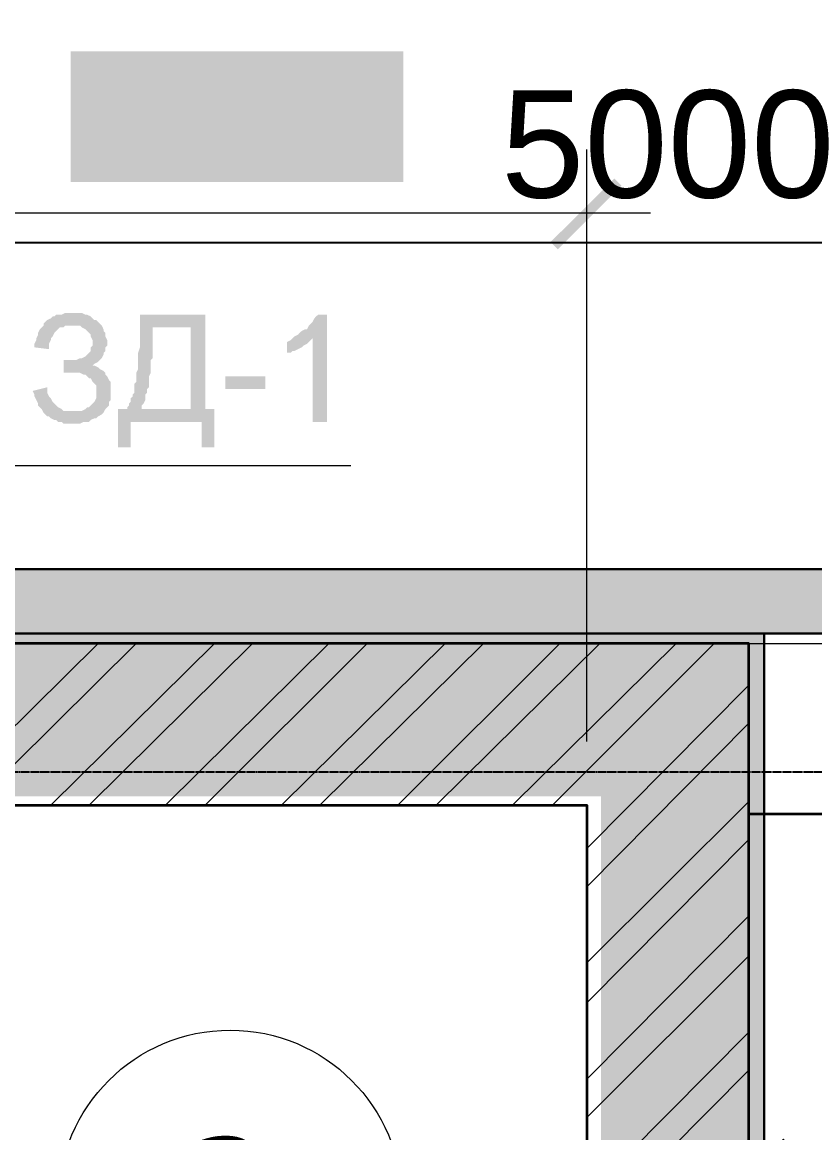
# Model space of a CAD drawing. Header units: millimetres. Extents: x -383313 to -161684, y -117025 to 99224.
# Drawn here: x -329518 to -327672, y -424 to 2165 of the extents above; entities that cross this region are included whole.
import ezdxf
from ezdxf.enums import TextEntityAlignment as Align

# ---------------------------------------------------------------- set-up
doc = ezdxf.new("R2010")
doc.units = ezdxf.units.MM
doc.header["$MEASUREMENT"] = 0
doc.linetypes.add('PS-GOST2.303 5', pattern=[24, 20, -1.5, 1, -1.5])
doc.layers.get('Defpoints').update_dxf_attribs({"color": 31})
for name, color, linetype in [('001__КОНСТРУКТИВ__размеры внутр.', 7, 'Continuous'), ('0expl', 30, 'Continuous'), ('PDF_Geometry', 7, 'Continuous'), ('PDF_Solid Fills', 7, 'Continuous'), ('PS_Оси', 5, 'PS-GOST2.303 5')]:
    doc.layers.add(name, color=color, linetype=linetype)
doc.layers.add('001__КОНСТРУКТИВ__Стены наружные', color=7, linetype='Continuous', lineweight=30)
doc.styles.add('PSTUDIO', font='arial.ttf')
doc.styles.add('TXT0', font='times.ttf')
doc.dimstyles.new('PS_TICK', dxfattribs={"dimscale": 100, "dimtxt": 2.5, "dimasz": 1, "dimexe": 2, "dimexo": 2, "dimgap": 1, "dimtad": 1, "dimdec": 0, "dimzin": 0, "dimdsep": 46, "dimtxsty": 'PSTUDIO', "dimblk": 'ARCHTICK', "dimcen": 2, "dimdle": 1.5, "dimse1": 1, "dimse2": 1, "dimadec": 0, "dimazin": 0, "dimtfac": 1, "dimtdec": 0, "dimtix": 1, "dimtmove": 1, "dimatfit": 3, "dimldrblk": 'ARCHTICK', "dimfxl": 1, "dimtolj": 1, "dimtzin": 0, "dimarcsym": 0})

# ---------------------------------------------------------------- blocks, each defined once
blk = doc.blocks.new('_ArchTick')
at = {"color": 0, "linetype": 'ByBlock', "const_width": 0.15}
blk.add_lwpolyline([(-0.5, -0.5), (0.5, 0.5)], dxfattribs=at)
blk = doc.blocks.new('*D310')
at = {"color": 0, "lineweight": -2, "ltscale": 100, "transparency": 16777216}
blk.add_line((-330664.1, 1652.1), (-325364.1, 1652.1), dxfattribs=at)
at = {"layer": 'Defpoints', "color": 0, "ltscale": 100, "transparency": 16777216}
for p in [(-325514.1, 1652.1), (-330514.1, 168.9), (-325514.1, 168.9)]:
    blk.add_point(p, dxfattribs=at)
at = {"color": 0, "lineweight": -2, "ltscale": 100, "transparency": 16777216, "xscale": 100, "yscale": 100, "zscale": 100, "rotation": 180}
blk.add_blockref('_ArchTick', (-330514.1, 1652.1), dxfattribs=at)
at = {"color": 0, "lineweight": -2, "ltscale": 100, "transparency": 16777216, "xscale": 100, "yscale": 100, "zscale": 100}
blk.add_blockref('_ArchTick', (-325514.1, 1652.1), dxfattribs=at)
at = {"color": 0, "ltscale": 100, "transparency": 16777216, "insert": (-328014.1, 1879.7), "char_height": 250, "attachment_point": 5, "style": 'PSTUDIO'}
blk.add_mtext('\\A1;5000', dxfattribs=at)
blk = doc.blocks.new('*D312')
at = {"color": 0, "lineweight": -2, "ltscale": 100, "transparency": 16777216}
blk.add_line((-355164.1, 2447.8), (-320364.1, 2447.8), dxfattribs=at)
at = {"layer": 'Defpoints', "color": 0, "ltscale": 100, "transparency": 16777216}
for p in [(-320514.1, 2447.8), (-355014.1, 1121.5), (-320514.1, 1121.5)]:
    blk.add_point(p, dxfattribs=at)
at = {"color": 0, "lineweight": -2, "ltscale": 100, "transparency": 16777216, "xscale": 100, "yscale": 100, "zscale": 100, "rotation": 180}
blk.add_blockref('_ArchTick', (-355014.1, 2447.8), dxfattribs=at)
at = {"color": 0, "lineweight": -2, "ltscale": 100, "transparency": 16777216, "xscale": 100, "yscale": 100, "zscale": 100}
blk.add_blockref('_ArchTick', (-320514.1, 2447.8), dxfattribs=at)
at = {"color": 0, "ltscale": 100, "transparency": 16777216, "insert": (-337764.1, 2675.6), "char_height": 250, "attachment_point": 5, "style": 'PSTUDIO'}
blk.add_mtext('\\A1;34500', dxfattribs=at)
blk = doc.blocks.new('*D304')
at = {"layer": '001__КОНСТРУКТИВ__размеры внутр.', "color": 0, "lineweight": -2, "ltscale": 100, "transparency": 16777216}
blk.add_line((-327939.6, -491.9), (-325239.6, -491.9), dxfattribs=at)
at = {"layer": 'Defpoints', "color": 0, "ltscale": 100, "transparency": 16777216}
for p in [(-327789.6, -323.4), (-325389.6, -323.4), (-325389.6, -491.9)]:
    blk.add_point(p, dxfattribs=at)
at = {"layer": '001__КОНСТРУКТИВ__размеры внутр.', "color": 0, "lineweight": -2, "ltscale": 100, "transparency": 16777216, "xscale": 100, "yscale": 100, "zscale": 100, "rotation": 180}
blk.add_blockref('_ArchTick', (-327789.6, -491.9), dxfattribs=at)
at = {"layer": '001__КОНСТРУКТИВ__размеры внутр.', "color": 0, "lineweight": -2, "ltscale": 100, "transparency": 16777216, "xscale": 100, "yscale": 100, "zscale": 100}
blk.add_blockref('_ArchTick', (-325389.6, -491.9), dxfattribs=at)
at = {"layer": '001__КОНСТРУКТИВ__размеры внутр.', "color": 0, "ltscale": 100, "transparency": 16777216, "insert": (-326589.6, -264.3), "char_height": 250, "attachment_point": 5, "style": 'PSTUDIO'}
blk.add_mtext('\\A1;2400', dxfattribs=at)
blk = doc.blocks.new('be301')
at = {"color": 0, "linetype": 'ByBlock', "lineweight": 0}
blk.add_line((-4.79, -7.847), (4.668, -7.847), dxfattribs=at)
blk.add_circle((0, 0), 4, dxfattribs=at)
at = {"color": 0, "linetype": 'ByBlock', "lineweight": 0, "style": 'TXT0', "width": 0.8}
blk.add_attdef('ENOM', text='', height=3, dxfattribs=at).set_placement((0, 0), align=Align.MIDDLE)
at = {"color": 0, "linetype": 'ByBlock', "lineweight": 0, "style": 'TXT0', "width": 0.8, "flags": 1}
blk.add_attdef('ETYP', text='', height=3, dxfattribs=at).set_placement((0, 0), align=Align.MIDDLE)
at = {"color": 0, "linetype": 'ByBlock', "lineweight": 0, "style": 'TXT0', "flags": 1}
for tag, p, width in [('ENAI', (8.158, -1.004), 0.9), ('EPER', (13.86, -4.207), 0.9), ('NOTD', (13.646, -6.774), 0.9), ('WTOP', (13.646, -10.107), 0.9), ('KTG', (-4.212, -12.124), 0.8), ('WBOT', (13.646, -13.441), 0.9), ('ATOP', (13.646, -16.774), 0.9), ('ABOT', (13.646, -20.107), 0.9)]:
    blk.add_attdef(tag, p, '', height=2, dxfattribs=dict(at, width=width))
at = {"color": 0, "linetype": 'ByBlock', "lineweight": 0, "style": 'TXT0', "width": 0.9}
blk.add_attdef('EAREA', text='', height=2, dxfattribs=at).set_placement((0.047, -6.981), align=Align.CENTER)
blk = doc.blocks.new('A$Cf5759c35')
at = {"layer": 'PDF_Solid Fills'}
for points in [[(29176, 20336.9), (29154.8, 20336.9), (29150.6, 20332.7), (29146.3, 20328.5), (29142.1, 20320), (29137.9, 20315.8), (29133.6, 20311.5), (29129.4, 20303.1), (29125.2, 20303.1), (29116.7, 20298.8), (29112.5, 20294.6), (29108.2, 20290.4), (29099.8, 20286.1), (29142.1, 20281.9), (29142.1, 20087.2), (29176, 20087.2)], [(29341.1, 20336.9), (29315.7, 20336.9), (29311.4, 20332.7), (29303, 20328.5), (29298.7, 20328.5), (29294.5, 20324.2), (29290.3, 20320), (29286, 20315.8), (29341.1, 20311.5), (29341.1, 20311.5), (29349.5, 20311.5), (29353.8, 20311.5), (29362.2, 20307.3), (29366.5, 20303.1), (29370.7, 20298.8), (29370.7, 20298.8), (29374.9, 20294.6), (29379.2, 20290.4), (29379.2, 20281.9), (29383.4, 20273.4), (29413, 20277.7), (29413, 20281.9), (29413, 20286.1), (29408.8, 20294.6), (29404.6, 20298.8), (29404.6, 20307.3), (29400.3, 20311.5), (29396.1, 20315.8), (29391.9, 20320), (29387.6, 20324.2), (29383.4, 20328.5), (29374.9, 20332.7), (29370.7, 20332.7), (29362.2, 20336.9), (29358, 20336.9), (29349.5, 20336.9)], [(29531.6, 20336.9), (29510.4, 20336.9), (29501.9, 20332.7), (29497.7, 20332.7), (29489.2, 20328.5), (29485, 20328.5), (29480.8, 20324.2), (29476.5, 20320), (29472.3, 20315.8), (29468.1, 20311.5), (29463.8, 20307.3), (29459.6, 20298.8), (29455.4, 20294.6), (29455.4, 20286.1), (29451.1, 20281.9), (29451.1, 20273.4), (29451.1, 20265), (29480.8, 20260.7), (29480.8, 20269.2), (29485, 20277.7), (29485, 20281.9), (29489.2, 20290.4), (29493.5, 20294.6), (29497.7, 20298.8), (29497.7, 20303.1), (29506.2, 20307.3), (29510.4, 20307.3), (29514.6, 20311.5), (29523.1, 20311.5), (29531.6, 20311.5), (29595.1, 20311.5), (29586.6, 20320), (29586.6, 20320), (29582.4, 20324.2), (29578.1, 20324.2), (29573.9, 20328.5), (29565.4, 20332.7), (29561.2, 20332.7), (29552.7, 20336.9), (29548.5, 20336.9), (29540, 20336.9)], [(29798.3, 20332.7), (29671.3, 20332.7), (29650.1, 20205.7), (29679.7, 20201.5), (29679.7, 20205.7), (29684, 20209.9), (29692.4, 20214.2), (29696.7, 20218.4), (29696.7, 20218.4), (29700.9, 20222.6), (29709.4, 20222.6), (29717.8, 20226.9), (29722.1, 20226.9), (29785.6, 20231.1), (29785.6, 20231.1), (29781.3, 20235.3), (29684, 20235.3), (29696.7, 20303.1), (29798.3, 20303.1)], [(29286, 20315.8), (29277.6, 20311.5), (29277.6, 20303.1), (29273.3, 20298.8), (29269.1, 20294.6), (29269.1, 20290.4), (29264.9, 20286.1), (29264.9, 20277.7), (29260.6, 20273.4), (29260.6, 20265), (29256.4, 20260.7), (29256.4, 20252.3), (29256.4, 20243.8), (29252.2, 20239.6), (29252.2, 20231.1), (29252.2, 20222.6), (29252.2, 20214.2), (29252.2, 20205.7), (29252.2, 20201.5), (29252.2, 20193), (29252.2, 20184.5), (29252.2, 20176.1), (29256.4, 20167.6), (29256.4, 20159.1), (29256.4, 20154.9), (29260.6, 20146.4), (29260.6, 20142.2), (29264.9, 20133.7), (29264.9, 20129.5), (29269.1, 20125.3), (29269.1, 20121), (29273.3, 20116.8), (29277.6, 20112.6), (29277.6, 20108.3), (29286, 20104.1), (29290.3, 20099.9), (29294.5, 20095.6), (29298.7, 20091.4), (29307.2, 20091.4), (29311.4, 20087.2), (29319.9, 20087.2), (29324.1, 20082.9), (29332.6, 20082.9), (29341.1, 20082.9), (29341.1, 20082.9), (29345.3, 20082.9), (29353.8, 20082.9), (29362.2, 20087.2), (29366.5, 20087.2), (29374.9, 20091.4), (29379.2, 20095.6), (29379.2, 20095.6), (29387.6, 20099.9), (29391.9, 20104.1), (29396.1, 20108.3), (29336.8, 20108.3), (29332.6, 20108.3), (29324.1, 20108.3), (29319.9, 20112.6), (29311.4, 20116.8), (29311.4, 20116.8), (29307.2, 20121), (29303, 20125.3), (29298.7, 20129.5), (29294.5, 20138), (29294.5, 20142.2), (29290.3, 20146.4), (29290.3, 20154.9), (29290.3, 20159.1), (29286, 20167.6), (29286, 20171.8), (29290.3, 20176.1), (29290.3, 20184.5), (29290.3, 20193), (29294.5, 20197.2), (29298.7, 20201.5), (29303, 20205.7), (29307.2, 20209.9), (29311.4, 20214.2), (29281.8, 20214.2), (29281.8, 20218.4), (29281.8, 20226.9), (29286, 20235.3), (29286, 20243.8), (29286, 20252.3), (29286, 20256.5), (29290.3, 20265), (29290.3, 20269.2), (29290.3, 20273.4), (29294.5, 20277.7), (29298.7, 20286.1), (29303, 20290.4), (29307.2, 20294.6), (29311.4, 20298.8), (29315.7, 20303.1), (29319.9, 20307.3), (29328.4, 20311.5), (29332.6, 20311.5), (29341.1, 20311.5)], [(29595.1, 20311.5), (29531.6, 20311.5), (29548.5, 20311.5), (29552.7, 20307.3), (29561.2, 20303.1), (29565.4, 20298.8), (29565.4, 20298.8), (29569.7, 20294.6), (29573.9, 20290.4), (29578.1, 20281.9), (29578.1, 20277.7), (29578.1, 20269.2), (29578.1, 20265), (29578.1, 20256.5), (29573.9, 20252.3), (29573.9, 20243.8), (29569.7, 20239.6), (29565.4, 20231.1), (29561.2, 20231.1), (29557, 20226.9), (29552.7, 20222.6), (29548.5, 20218.4), (29544.3, 20209.9), (29540, 20205.7), (29535.8, 20201.5), (29527.3, 20197.2), (29523.1, 20193), (29514.6, 20184.5), (29510.4, 20180.3), (29501.9, 20176.1), (29497.7, 20167.6), (29489.2, 20163.4), (29485, 20159.1), (29480.8, 20154.9), (29476.5, 20150.7), (29472.3, 20146.4), (29468.1, 20142.2), (29463.8, 20138), (29459.6, 20133.7), (29455.4, 20125.3), (29455.4, 20121), (29451.1, 20112.6), (29446.9, 20108.3), (29446.9, 20108.3), (29446.9, 20099.9), (29446.9, 20095.6), (29442.7, 20087.2), (29612, 20087.2), (29612, 20116.8), (29489.2, 20116.8), (29489.2, 20116.8), (29489.2, 20121), (29493.5, 20129.5), (29501.9, 20133.7), (29501.9, 20133.7), (29506.2, 20138), (29510.4, 20142.2), (29514.6, 20146.4), (29523.1, 20150.7), (29527.3, 20159.1), (29535.8, 20163.4), (29535.8, 20167.6), (29544.3, 20171.8), (29552.7, 20176.1), (29557, 20184.5), (29561.2, 20188.8), (29565.4, 20193), (29573.9, 20197.2), (29578.1, 20201.5), (29578.1, 20205.7), (29582.4, 20209.9), (29586.6, 20209.9), (29590.8, 20218.4), (29595.1, 20222.6), (29599.3, 20226.9), (29599.3, 20235.3), (29603.5, 20239.6), (29603.5, 20243.8), (29607.8, 20248), (29607.8, 20256.5), (29607.8, 20260.7), (29607.8, 20269.2), (29607.8, 20269.2), (29607.8, 20277.7), (29607.8, 20281.9), (29607.8, 20290.4), (29603.5, 20294.6), (29599.3, 20303.1), (29599.3, 20307.3)], [(29099.8, 20286.1), (29095.5, 20281.9), (29091.3, 20277.7), (29082.8, 20273.4), (29082.8, 20243.8), (29082.8, 20248), (29091.3, 20248), (29095.5, 20252.3), (29099.8, 20252.3), (29108.2, 20256.5), (29116.7, 20260.7), (29116.7, 20260.7), (29120.9, 20265), (29129.4, 20269.2), (29133.6, 20273.4), (29137.9, 20277.7), (29142.1, 20281.9)], [(29345.3, 20248), (29345.3, 20248), (29324.1, 20248), (29315.7, 20243.8), (29311.4, 20239.6), (29307.2, 20239.6), (29303, 20235.3), (29298.7, 20231.1), (29290.3, 20226.9), (29286, 20222.6), (29281.8, 20214.2), (29311.4, 20214.2), (29319.9, 20218.4), (29324.1, 20218.4), (29332.6, 20222.6), (29336.8, 20222.6), (29396.1, 20226.9), (29391.9, 20231.1), (29387.6, 20235.3), (29383.4, 20239.6), (29374.9, 20243.8), (29370.7, 20243.8), (29362.2, 20248), (29358, 20248), (29349.5, 20248)], [(29730.5, 20252.3), (29730.5, 20252.3), (29717.8, 20252.3), (29709.4, 20248), (29700.9, 20248), (29696.7, 20243.8), (29692.4, 20239.6), (29684, 20235.3), (29781.3, 20235.3), (29777.1, 20239.6), (29768.6, 20243.8), (29764.4, 20248), (29760.2, 20248), (29751.7, 20252.3), (29747.5, 20252.3), (29739, 20252.3)], [(29396.1, 20226.9), (29336.8, 20222.6), (29349.5, 20222.6), (29358, 20218.4), (29362.2, 20214.2), (29366.5, 20214.2), (29370.7, 20205.7), (29374.9, 20205.7), (29379.2, 20201.5), (29379.2, 20193), (29383.4, 20188.8), (29383.4, 20180.3), (29387.6, 20176.1), (29387.6, 20167.6), (29387.6, 20159.1), (29383.4, 20154.9), (29383.4, 20146.4), (29383.4, 20142.2), (29379.2, 20133.7), (29374.9, 20129.5), (29370.7, 20125.3), (29370.7, 20121), (29362.2, 20116.8), (29358, 20112.6), (29353.8, 20108.3), (29345.3, 20108.3), (29336.8, 20108.3), (29396.1, 20108.3), (29400.3, 20112.6), (29404.6, 20116.8), (29408.8, 20125.3), (29408.8, 20129.5), (29413, 20133.7), (29413, 20142.2), (29417.3, 20146.4), (29417.3, 20154.9), (29417.3, 20159.1), (29417.3, 20167.6), (29417.3, 20171.8), (29417.3, 20180.3), (29417.3, 20184.5), (29413, 20193), (29413, 20197.2), (29408.8, 20205.7), (29408.8, 20209.9), (29404.6, 20218.4), (29400.3, 20222.6)], [(29785.6, 20231.1), (29722.1, 20226.9), (29730.5, 20226.9), (29739, 20222.6), (29747.5, 20222.6), (29751.7, 20218.4), (29755.9, 20214.2), (29760.2, 20209.9), (29764.4, 20205.7), (29768.6, 20201.5), (29772.9, 20197.2), (29772.9, 20188.8), (29777.1, 20184.5), (29777.1, 20176.1), (29777.1, 20167.6), (29777.1, 20167.6), (29777.1, 20163.4), (29777.1, 20154.9), (29772.9, 20146.4), (29772.9, 20142.2), (29768.6, 20133.7), (29764.4, 20129.5), (29760.2, 20125.3), (29760.2, 20125.3), (29755.9, 20116.8), (29747.5, 20116.8), (29743.2, 20112.6), (29739, 20108.3), (29730.5, 20108.3), (29722.1, 20108.3), (29785.6, 20108.3), (29789.8, 20112.6), (29789.8, 20112.6), (29794, 20121), (29798.3, 20125.3), (29802.5, 20129.5), (29802.5, 20138), (29806.7, 20142.2), (29806.7, 20150.7), (29806.7, 20159.1), (29811, 20163.4), (29811, 20171.8), (29811, 20176.1), (29806.7, 20180.3), (29806.7, 20188.8), (29806.7, 20197.2), (29802.5, 20201.5), (29802.5, 20209.9), (29798.3, 20214.2), (29794, 20218.4), (29789.8, 20226.9)], [(29675.5, 20154.9), (29641.6, 20150.7), (29645.9, 20150.7), (29645.9, 20133.7), (29650.1, 20129.5), (29650.1, 20121), (29654.3, 20116.8), (29658.6, 20112.6), (29662.8, 20108.3), (29667, 20104.1), (29671.3, 20099.9), (29675.5, 20095.6), (29684, 20091.4), (29688.2, 20087.2), (29696.7, 20087.2), (29700.9, 20087.2), (29709.4, 20082.9), (29717.8, 20082.9), (29722.1, 20082.9), (29726.3, 20082.9), (29730.5, 20082.9), (29739, 20082.9), (29747.5, 20087.2), (29751.7, 20087.2), (29760.2, 20091.4), (29764.4, 20091.4), (29768.6, 20095.6), (29777.1, 20099.9), (29781.3, 20104.1), (29785.6, 20108.3), (29722.1, 20108.3), (29722.1, 20108.3), (29717.8, 20108.3), (29709.4, 20108.3), (29705.1, 20112.6), (29696.7, 20116.8), (29692.4, 20121), (29688.2, 20125.3), (29684, 20129.5), (29684, 20133.7), (29679.7, 20142.2), (29675.5, 20146.4)], [(29061.7, 19752.7), (29044.7, 19752.7), (29036.3, 19748.5), (29023.6, 19748.5), (29019.3, 19744.3), (29015.1, 19744.3), (29010.9, 19740), (29002.4, 19735.8), (28998.2, 19731.6), (28993.9, 19727.3), (28993.9, 19723.1), (28989.7, 19718.9), (28985.5, 19714.6), (28981.2, 19706.2), (28981.2, 19701.9), (28977, 19693.5), (28977, 19689.2), (28972.8, 19680.8), (28972.8, 19672.3), (29006.6, 19668.1), (29006.6, 19668.1), (29006.6, 19672.3), (29006.6, 19680.8), (29010.9, 19689.2), (29010.9, 19693.5), (29015.1, 19697.7), (29019.3, 19706.2), (29023.6, 19710.4), (29027.8, 19714.6), (29032, 19718.9), (29040.5, 19718.9), (29044.7, 19723.1), (29053.2, 19723.1), (29061.7, 19723.1), (29125.2, 19727.3), (29120.9, 19731.6), (29116.7, 19735.8), (29112.5, 19735.8), (29108.2, 19740), (29104, 19744.3), (29095.5, 19748.5), (29091.3, 19748.5), (29082.8, 19752.7), (29074.4, 19752.7), (29070.1, 19752.7)], [(29370.7, 19748.5), (29336.8, 19718.9), (29336.8, 19528.4), (29167.5, 19528.4), (29167.5, 19439.5), (29197.1, 19439.5), (29197.1, 19498.7), (29362.2, 19498.7), (29391.9, 19528.4), (29370.7, 19528.4)], [(29370.7, 19748.5), (29218.3, 19748.5), (29218.3, 19710.4), (29218.3, 19710.4), (29218.3, 19697.7), (29218.3, 19689.2), (29218.3, 19680.8), (29218.3, 19672.3), (29214.1, 19659.6), (29214.1, 19651.1), (29214.1, 19642.7), (29214.1, 19634.2), (29214.1, 19630), (29214.1, 19621.5), (29209.8, 19613), (29209.8, 19604.6), (29209.8, 19600.3), (29209.8, 19591.9), (29205.6, 19587.6), (29205.6, 19579.2), (29205.6, 19574.9), (29205.6, 19566.5), (29201.4, 19562.2), (29201.4, 19558), (29197.1, 19553.8), (29197.1, 19549.5), (29197.1, 19545.3), (29192.9, 19541.1), (29192.9, 19536.8), (29188.7, 19532.6), (29188.7, 19528.4), (29222.5, 19528.4), (29222.5, 19532.6), (29222.5, 19536.8), (29226.8, 19541.1), (29231, 19549.5), (29231, 19553.8), (29231, 19562.2), (29235.2, 19566.5), (29235.2, 19574.9), (29239.5, 19579.2), (29239.5, 19587.6), (29239.5, 19596.1), (29239.5, 19604.6), (29243.7, 19613), (29243.7, 19617.3), (29243.7, 19625.7), (29243.7, 19634.2), (29243.7, 19642.7), (29247.9, 19646.9), (29247.9, 19655.4), (29247.9, 19663.8), (29247.9, 19672.3), (29247.9, 19676.5), (29247.9, 19685), (29247.9, 19689.2), (29247.9, 19697.7), (29247.9, 19701.9), (29247.9, 19706.2), (29247.9, 19718.9), (29336.8, 19718.9)], [(29654.3, 19748.5), (29633.2, 19748.5), (29628.9, 19744.3), (29624.7, 19740), (29620.5, 19731.6), (29616.2, 19727.3), (29612, 19723.1), (29607.8, 19714.6), (29603.5, 19714.6), (29595.1, 19710.4), (29590.8, 19706.2), (29586.6, 19701.9), (29578.1, 19697.7), (29620.5, 19693.5), (29620.5, 19498.7), (29654.3, 19498.7)], [(29125.2, 19727.3), (29061.7, 19723.1), (29078.6, 19723.1), (29082.8, 19718.9), (29091.3, 19714.6), (29095.5, 19710.4), (29099.8, 19706.2), (29104, 19701.9), (29104, 19697.7), (29108.2, 19689.2), (29108.2, 19685), (29108.2, 19676.5), (29104, 19672.3), (29104, 19663.8), (29099.8, 19659.6), (29095.5, 19655.4), (29091.3, 19651.1), (29082.8, 19646.9), (29078.6, 19646.9), (29078.6, 19646.9), (29070.1, 19642.7), (29065.9, 19642.7), (29057.4, 19642.7), (29049, 19642.7), (29040.5, 19642.7), (29040.5, 19613), (29057.4, 19613), (29065.9, 19613), (29070.1, 19613), (29078.6, 19613), (29087.1, 19608.8), (29091.3, 19608.8), (29095.5, 19604.6), (29099.8, 19600.3), (29104, 19600.3), (29108.2, 19591.9), (29112.5, 19587.6), (29116.7, 19583.4), (29116.7, 19574.9), (29116.7, 19570.7), (29116.7, 19566.5), (29116.7, 19558), (29116.7, 19553.8), (29112.5, 19545.3), (29108.2, 19541.1), (29104, 19536.8), (29099.8, 19532.6), (29095.5, 19532.6), (29091.3, 19528.4), (29082.8, 19524.1), (29074.4, 19524.1), (29070.1, 19524.1), (29061.7, 19524.1), (28993.9, 19519.9), (28998.2, 19515.7), (29002.4, 19511.4), (29006.6, 19511.4), (29010.9, 19507.2), (29019.3, 19503), (29023.6, 19503), (29027.8, 19498.7), (29036.3, 19498.7), (29040.5, 19494.5), (29049, 19494.5), (29053.2, 19494.5), (29061.7, 19494.5), (29065.9, 19494.5), (29074.4, 19494.5), (29078.6, 19494.5), (29087.1, 19498.7), (29095.5, 19498.7), (29099.8, 19498.7), (29104, 19503), (29112.5, 19507.2), (29116.7, 19507.2), (29120.9, 19511.4), (29129.4, 19515.7), (29129.4, 19515.7), (29133.6, 19519.9), (29137.9, 19528.4), (29142.1, 19532.6), (29146.3, 19536.8), (29146.3, 19545.3), (29150.6, 19549.5), (29150.6, 19558), (29150.6, 19562.2), (29150.6, 19570.7), (29150.6, 19570.7), (29150.6, 19579.2), (29150.6, 19583.4), (29150.6, 19591.9), (29146.3, 19596.1), (29142.1, 19604.6), (29137.9, 19608.8), (29137.9, 19613), (29133.6, 19617.3), (29125.2, 19621.5), (29120.9, 19625.7), (29112.5, 19630), (29108.2, 19630), (29108.2, 19630), (29112.5, 19634.2), (29120.9, 19638.4), (29125.2, 19642.7), (29129.4, 19646.9), (29133.6, 19655.4), (29133.6, 19659.6), (29137.9, 19663.8), (29137.9, 19672.3), (29142.1, 19676.5), (29142.1, 19685), (29142.1, 19689.2), (29137.9, 19697.7), (29137.9, 19706.2), (29133.6, 19710.4), (29133.6, 19714.6), (29129.4, 19723.1)], [(29578.1, 19697.7), (29573.9, 19693.5), (29569.7, 19689.2), (29561.2, 19685), (29561.2, 19655.4), (29561.2, 19659.6), (29569.7, 19659.6), (29573.9, 19663.8), (29578.1, 19663.8), (29586.6, 19668.1), (29595.1, 19672.3), (29595.1, 19672.3), (29599.3, 19676.5), (29607.8, 19680.8), (29612, 19685), (29616.2, 19689.2), (29620.5, 19693.5)], [(29002.4, 19579.2), (28968.5, 19570.7), (28972.8, 19562.2), (28972.8, 19558), (28977, 19549.5), (28981.2, 19541.1), (28981.2, 19536.8), (28985.5, 19532.6), (28989.7, 19528.4), (28993.9, 19519.9), (29061.7, 19524.1), (29053.2, 19524.1), (29049, 19524.1), (29040.5, 19524.1), (29036.3, 19528.4), (29027.8, 19532.6), (29023.6, 19536.8), (29019.3, 19541.1), (29019.3, 19541.1), (29015.1, 19545.3), (29010.9, 19553.8), (29006.6, 19558), (29002.4, 19566.5), (29002.4, 19570.7)]]:
    blk.add_hatch(color=8, dxfattribs=at).paths.add_polyline_path(points)
at = {"layer": 'PDF_Geometry', "color": 8, "lineweight": 13}
for points in [[(30259.7, 18753.7), (30259.7, 20133.7)], [(28481.7, 19985.6), (30407.9, 19985.6)], [(28511.3, 18859.5), (28909.3, 19397.1), (29709.4, 19397.1)], [(-1888.1, 3395.1), (-2235.2, 3598.3), (6790.1, 19113.5), (23223.9, 19113.5), (23223.9, 18982.3), (32672.7, 18982.3), (32672.7, 19113.5), (38379.2, 19113.5), (38379.2, -7264.4), (37977.1, -7264.4)]]:
    blk.add_lwpolyline(points, dxfattribs=at)
at = {"layer": 'PDF_Geometry', "color": 8, "lineweight": 35}
blk.add_lwpolyline([(28816.1, 15625.2), (28816.1, 16002), (23748.8, 16002), (23748.8, 18605.5), (30259.7, 18605.5), (30259.7, 16002), (30128.5, 16002), (30128.5, 15625.2), (30636.5, 15625.2), (30636.5, 18982.3), (23367.8, 18982.3), (23367.8, 15625.2)], close=True, dxfattribs=at)
at = {"layer": 'PDF_Geometry', "color": 8, "lineweight": 9}
for points in [[(28739.9, 18605.5), (29120.9, 18982.3)], [(28828.8, 18605.5), (29209.8, 18982.3)], [(29010.9, 18605.5), (29391.9, 18982.3)], [(29099.8, 18605.5), (29480.8, 18982.3)], [(29277.6, 18605.5), (29658.6, 18982.3)], [(29370.7, 18605.5), (29747.5, 18982.3)], [(29548.5, 18605.5), (29929.5, 18982.3)], [(29637.4, 18605.5), (30018.4, 18982.3)], [(29819.4, 18605.5), (30196.2, 18982.3)], [(29908.3, 18605.5), (30289.3, 18982.3)], [(30086.1, 18605.5), (30467.1, 18982.3)], [(30179.3, 18605.5), (30556, 18982.3)], [(30259.7, 18503.9), (30636.5, 18884.9)], [(30259.7, 18415), (30636.5, 18796)], [(30259.7, 18237.2), (30636.5, 18614)], [(30259.7, 18144.1), (30636.5, 18525.1)], [(30259.7, 17966.3), (30636.5, 18347.3)], [(30259.7, 17877.4), (30636.5, 18254.1)], [(30259.7, 17695.3), (30636.5, 18076.3)], [(30259.7, 17606.4), (30636.5, 17987.4)]]:
    blk.add_lwpolyline(points, dxfattribs=at)
at = {"layer": 'PDF_Geometry', "color": 8, "lineweight": 35}
blk.add_lwpolyline([(32672.7, 18584.3), (30636.5, 18584.3)], dxfattribs=at)
at = {"layer": 'PDF_Solid Fills', "color": 8, "lineweight": 13}
for points in [[(29057.4, 20362.3), (29057.4, 20057.5), (29832.1, 20362.3)], [(29057.4, 20057.5), (29832.1, 20362.3), (29832.1, 20057.5)], [(30175, 19917.8), (30192, 19900.9), (30323.2, 20066)], [(30192, 19900.9), (30323.2, 20066), (30340.1, 20049.1)], [(29417.3, 19574.9), (29417.3, 19604.6), (29510.4, 19574.9), (29510.4, 19604.6)], [(29391.9, 19528.4), (29362.2, 19498.7), (29391.9, 19439.5), (29362.2, 19439.5)]]:
    blk.add_solid(points, dxfattribs=at)

msp = doc.modelspace()

# ---------------------------------------------------------------- hatches: boundary and pattern name
at = {"lineweight": 30, "ltscale": 100}
h = msp.add_hatch(color=252, dxfattribs=at)
h.dxf.hatch_style = 1
h.paths.add_polyline_path([(-325239.55882, 740.6023), (-320320.05882, 740.6023), (-320320.05882, -3469.3977), (-321899.37658, -3469.3977), (-321899.37658, -3619.3977), (-320170.05882, -3619.3977), (-320170.05882, 890.6023), (-351572.76556, 890.6023), (-360354.92594, -14191.5845), (-360225.30011, -14267.06393), (-351486.53209, 740.6023), (-349563.51131, 740.6023), (-325389.55882, 740.6023), (-325389.55882, -2469.3977), (-325389.55882, -3619.3977), (-322899.37658, -3619.3977), (-322899.37658, -3469.3977), (-325239.55882, -3469.3977)])
h = msp.add_hatch(color=252, dxfattribs=at)
h.dxf.hatch_style = 1
h.paths.add_polyline_path([(-334709.55882, 360.6023), (-328169.55882, 360.6023), (-328169.55882, -2239.3977), (-328299.55882, -2239.3977), (-328299.55882, -2619.3977), (-327939.55882, -2619.3977), (-327789.55882, -2619.3977), (-327789.55882, -2469.3977), (-327789.55882, 740.6023), (-335089.55882, 740.6023), (-335089.55882, -2469.3977), (-335089.55882, -2619.3977), (-329609.55882, -2619.3977), (-329609.55882, -2239.3977), (-334709.55882, -2239.3977)])

# ---------------------------------------------------------------- linework, layer by layer
msp.add_line((-330339.55882, 740.6023), (-328389.55882, 740.6023), dxfattribs=at)
at = {"layer": '001__КОНСТРУКТИВ__Стены наружные', "color": 7, "linetype": 'Continuous'}
for p, q in [((-351572.76556, 890.6023), (-320170.05882, 890.6023)), ((-351486.53209, 740.6023), (-325389.55882, 740.6023)), ((-327789.55882, -2619.3977), (-327789.55882, 740.6023))]:
    msp.add_line(p, q, dxfattribs=at)
at = {"layer": 'PS_Оси'}
msp.add_lwpolyline([(-353435.72515, 417.6023), (-350514.05882, 417.6023), (-345514.05882, 417.6023), (-340514.05882, 417.6023), (-335514.05882, 417.6023), (-331514.05882, 417.6023), (-325514.05882, 417.6023), (-320514.05882, 417.6023), (-316483.98892, 417.6023)], dxfattribs=at)

# ---------------------------------------------------------------- block references
at = {"ltscale": 100}
msp.add_blockref('A$Cf5759c35', (-358461.97282, -18264.93104), dxfattribs=at)
at = {"layer": '0expl', "ltscale": 100, "xscale": 100, "yscale": 100, "zscale": 100}
msp.add_blockref('be301', (-329033.35365, -584.23337), dxfattribs=at).add_auto_attribs({'ENOM': '3', 'EAREA': '17.00'})

# ---------------------------------------------------------------- dimensions: what is measured, and where the dimension line sits
at = {"ltscale": 100}
for base, p1, p2, picture, middle in [((-320514.05882, 2447.84449), (-355014.05882, 1121.52995), (-320514.05882, 1121.52995), '*D312', (-337764.05882, 2675.57301)), ((-325514.05882, 1652.06679), (-330514.05882, 168.89523), (-325514.05882, 168.89523), '*D310', (-328014.05882, 1879.71004))]:
    dim = msp.add_linear_dim(base=base, p1=p1, p2=p2, dimstyle='PS_TICK', dxfattribs=at)
    dim.commit()
    dim.dimension.update_dxf_attribs({"geometry": picture, "text_midpoint": middle})
at = {"layer": '001__КОНСТРУКТИВ__размеры внутр.', "ltscale": 100}
dim = msp.add_linear_dim(base=(-325389.55882, -491.92341), p1=(-327789.55882, -323.39242), p2=(-325389.55882, -323.39242), dimstyle='PS_TICK', dxfattribs=at)
dim.commit()
dim.dimension.update_dxf_attribs({"geometry": '*D304', "text_midpoint": (-326589.55882, -264.28016)})

doc.saveas('drawing.dxf')
